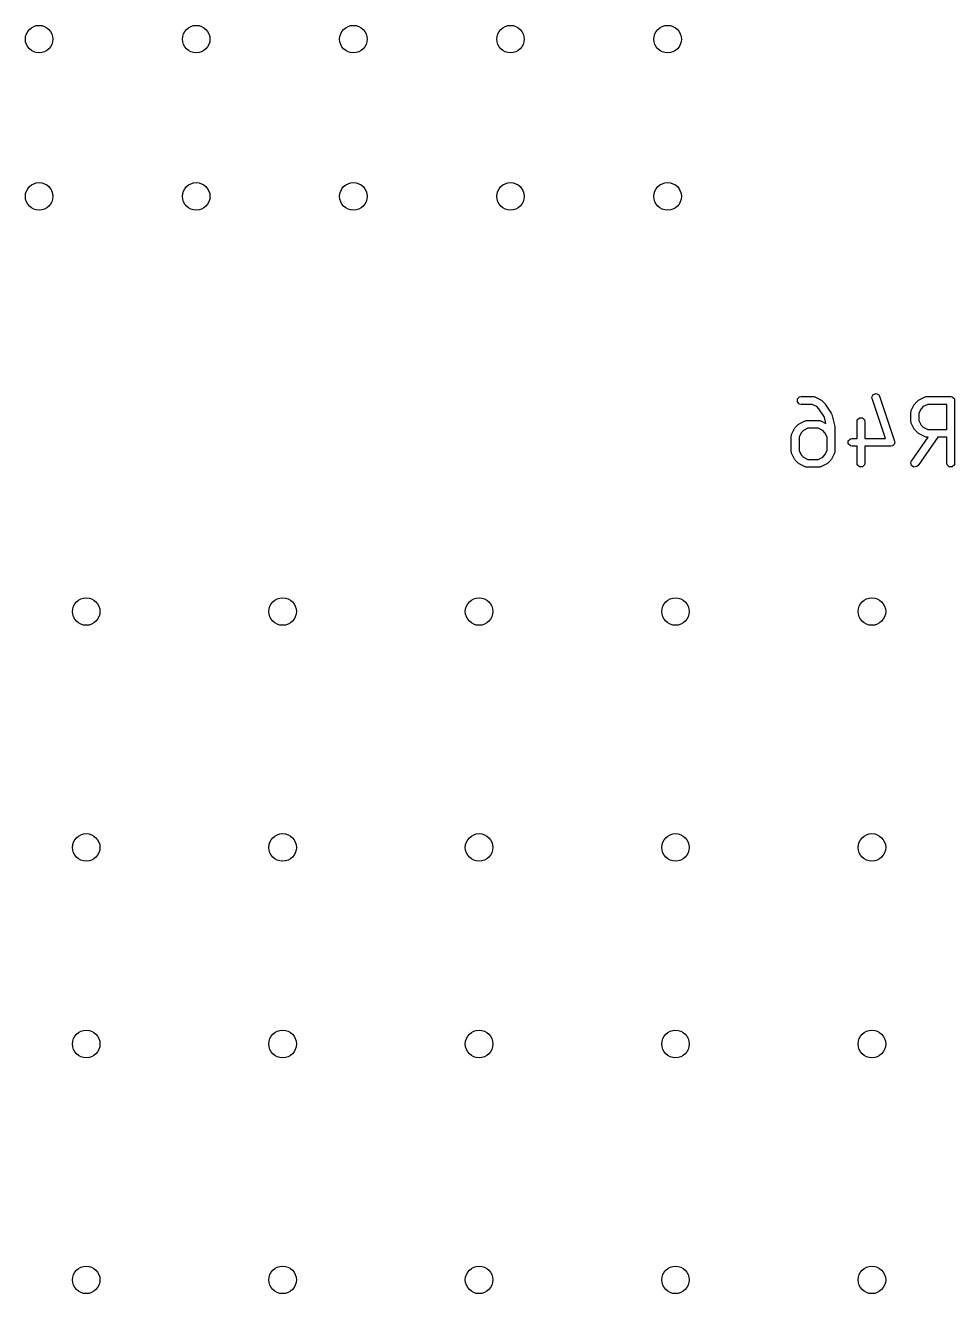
# Model space of a CAD drawing. Header units: inches. Extents: x 0.38 to 5.39, y 0.12 to 3.22.
# Drawn here: x 0.522 to 0.988, y 0.944 to 1.579 of the extents above; entities that cross this region are included whole.
import ezdxf

# ---------------------------------------------------------------- set-up
doc = ezdxf.new("R2010")
doc.units = ezdxf.units.IN
doc.header["$MEASUREMENT"] = 0
doc.layers.add('BLACK', color=250, linetype='CONTINUOUS')

msp = doc.modelspace()

# ---------------------------------------------------------------- linework, layer by layer
at = {"layer": 'BLACK', "linetype": 'CONTINUOUS'}
for p, q in [((0.90898, 1.39174), (0.91004, 1.39281)), ((0.90898, 1.39024), (0.90898, 1.39174)), ((0.91004, 1.39281), (0.9108, 1.39296)), ((0.9108, 1.39296), (0.9168, 1.39296)), ((0.9168, 1.39296), (0.91689, 1.39294)), ((0.91689, 1.39294), (0.91694, 1.39295)), ((0.91694, 1.39295), (0.91724, 1.39287)), ((0.91724, 1.39287), (0.91755, 1.39281)), ((0.91755, 1.39281), (0.91758, 1.39278)), ((0.91758, 1.39278), (0.91768, 1.39275)), ((0.91768, 1.39275), (0.92068, 1.39125)), ((0.92068, 1.39125), (0.92093, 1.39106)), ((0.92093, 1.39106), (0.92119, 1.39088)), ((0.92119, 1.39088), (0.92269, 1.38938)), ((0.94633, 1.39263), (0.947, 1.39398)), ((0.94643, 1.39187), (0.94633, 1.39263)), ((0.95306, 1.37196), (0.94643, 1.39187)), ((0.947, 1.39398), (0.94843, 1.39445)), ((0.94843, 1.39445), (0.94978, 1.39378)), ((0.94978, 1.39378), (0.95016, 1.39311)), ((0.95016, 1.39311), (0.95766, 1.37061)), ((0.9679, 1.38938), (0.9694, 1.39088)), ((0.9694, 1.39088), (0.96966, 1.39106)), ((0.96966, 1.39106), (0.96991, 1.39125)), ((0.96991, 1.39125), (0.97291, 1.39275)), ((0.97291, 1.39275), (0.973, 1.39278)), ((0.973, 1.39278), (0.97304, 1.39281)), ((0.97304, 1.39281), (0.97335, 1.39287)), ((0.97335, 1.39287), (0.97365, 1.39295)), ((0.97365, 1.39295), (0.97369, 1.39294)), ((0.97369, 1.39294), (0.97379, 1.39296)), ((0.97379, 1.39296), (0.98579, 1.39296)), ((0.98579, 1.39296), (0.98654, 1.39281)), ((0.98654, 1.39281), (0.98761, 1.39174)), ((0.98761, 1.39174), (0.98776, 1.39099)), ((0.98776, 1.39099), (0.98776, 1.35949)), ((0.91004, 1.38917), (0.90898, 1.39024)), ((0.9108, 1.38902), (0.91004, 1.38917)), ((0.91633, 1.38902), (0.9108, 1.38902)), ((0.91863, 1.38787), (0.91633, 1.38902)), ((0.91977, 1.38673), (0.91863, 1.38787)), ((0.92247, 1.38268), (0.91977, 1.38673)), ((0.92269, 1.38938), (0.9228, 1.38922)), ((0.9228, 1.38922), (0.92293, 1.38908)), ((0.92293, 1.38908), (0.92593, 1.38458)), ((0.92593, 1.38458), (0.92606, 1.38427)), ((0.96582, 1.38499), (0.96584, 1.38509)), ((0.96582, 1.38049), (0.96582, 1.38499)), ((0.96583, 1.38513), (0.96591, 1.38543)), ((0.96584, 1.38509), (0.96583, 1.38513)), ((0.96591, 1.38543), (0.96597, 1.38574)), ((0.96597, 1.38574), (0.966, 1.38577)), ((0.966, 1.38577), (0.96603, 1.38587)), ((0.96603, 1.38587), (0.96753, 1.38887)), ((0.96753, 1.38887), (0.96772, 1.38912)), ((0.96772, 1.38912), (0.9679, 1.38938)), ((0.97091, 1.38682), (0.96976, 1.38452)), ((0.96976, 1.38452), (0.96976, 1.38095)), ((0.97196, 1.38787), (0.97091, 1.38682)), ((0.97425, 1.38902), (0.97196, 1.38787)), ((0.98382, 1.38902), (0.97425, 1.38902)), ((0.98382, 1.37646), (0.98382, 1.38902)), ((0.90791, 1.37738), (0.90941, 1.37888)), ((0.90941, 1.37888), (0.90967, 1.37906)), ((0.90967, 1.37906), (0.90992, 1.37925)), ((0.90992, 1.37925), (0.91292, 1.38075)), ((0.91292, 1.38075), (0.91301, 1.38078)), ((0.91301, 1.38078), (0.91304, 1.38081)), ((0.91304, 1.38081), (0.91335, 1.38087)), ((0.91335, 1.38087), (0.91366, 1.38095)), ((0.91366, 1.38095), (0.9137, 1.38094)), ((0.9137, 1.38094), (0.9138, 1.38096)), ((0.9138, 1.38096), (0.9198, 1.38096)), ((0.9198, 1.38096), (0.91989, 1.38094)), ((0.91989, 1.38094), (0.91994, 1.38095)), ((0.91994, 1.38095), (0.92024, 1.38087)), ((0.92024, 1.38087), (0.92055, 1.38081)), ((0.92055, 1.38081), (0.92058, 1.38078)), ((0.92058, 1.38078), (0.92068, 1.38075)), ((0.92068, 1.38075), (0.92328, 1.37945)), ((0.92328, 1.37945), (0.92247, 1.38268)), ((0.92606, 1.38427), (0.92621, 1.38397)), ((0.92621, 1.38397), (0.92771, 1.37797)), ((0.93883, 1.38049), (0.93898, 1.38124)), ((0.93883, 1.37196), (0.93883, 1.38049)), ((0.93898, 1.38124), (0.94004, 1.38231)), ((0.94004, 1.38231), (0.94155, 1.38231)), ((0.94155, 1.38231), (0.94261, 1.38124)), ((0.94261, 1.38124), (0.94276, 1.38049)), ((0.94276, 1.38049), (0.94276, 1.37196)), ((0.96584, 1.38039), (0.96582, 1.38049)), ((0.96583, 1.38035), (0.96584, 1.38039)), ((0.96591, 1.38005), (0.96583, 1.38035)), ((0.96597, 1.37974), (0.96591, 1.38005)), ((0.966, 1.3797), (0.96597, 1.37974)), ((0.96603, 1.37961), (0.966, 1.3797)), ((0.96753, 1.37661), (0.96603, 1.37961)), ((0.96976, 1.38095), (0.97091, 1.37866)), ((0.97091, 1.37866), (0.97196, 1.37761)), ((0.90583, 1.37313), (0.90592, 1.37343)), ((0.90585, 1.37309), (0.90583, 1.37313)), ((0.90583, 1.37299), (0.90585, 1.37309)), ((0.90583, 1.36549), (0.90583, 1.37299)), ((0.90592, 1.37343), (0.90598, 1.37374)), ((0.90598, 1.37374), (0.90601, 1.37378)), ((0.90601, 1.37378), (0.90604, 1.37387)), ((0.90604, 1.37387), (0.90754, 1.37687)), ((0.90754, 1.37687), (0.90773, 1.37712)), ((0.90773, 1.37712), (0.90791, 1.37738)), ((0.91092, 1.37482), (0.90977, 1.37253)), ((0.90977, 1.37253), (0.90977, 1.36596)), ((0.91196, 1.37587), (0.91092, 1.37482)), ((0.91426, 1.37702), (0.91196, 1.37587)), ((0.91933, 1.37702), (0.91426, 1.37702)), ((0.92163, 1.37587), (0.91933, 1.37702)), ((0.92268, 1.37482), (0.92163, 1.37587)), ((0.92383, 1.37253), (0.92268, 1.37482)), ((0.92383, 1.36596), (0.92383, 1.37253)), ((0.92771, 1.37797), (0.92772, 1.37773)), ((0.92772, 1.37773), (0.92776, 1.37749)), ((0.92776, 1.37749), (0.92776, 1.36549)), ((0.93448, 1.37074), (0.93554, 1.37181)), ((0.93554, 1.37181), (0.93629, 1.37196)), ((0.93629, 1.37196), (0.93883, 1.37196)), ((0.94276, 1.37196), (0.95306, 1.37196)), ((0.96618, 1.36062), (0.97451, 1.37252)), ((0.96772, 1.37636), (0.96753, 1.37661)), ((0.9679, 1.3761), (0.96772, 1.37636)), ((0.9694, 1.3746), (0.9679, 1.3761)), ((0.96966, 1.37442), (0.9694, 1.3746)), ((0.97931, 1.37252), (0.9694, 1.35836)), ((0.96991, 1.37423), (0.96966, 1.37442)), ((0.97291, 1.37273), (0.96991, 1.37423)), ((0.97196, 1.37761), (0.97425, 1.37646)), ((0.973, 1.3727), (0.97291, 1.37273)), ((0.97304, 1.37267), (0.973, 1.3727)), ((0.97335, 1.37261), (0.97304, 1.37267)), ((0.97365, 1.37253), (0.97335, 1.37261)), ((0.97369, 1.37254), (0.97365, 1.37253)), ((0.97379, 1.37252), (0.97369, 1.37254)), ((0.97451, 1.37252), (0.97379, 1.37252)), ((0.97425, 1.37646), (0.98382, 1.37646)), ((0.98382, 1.37252), (0.97931, 1.37252)), ((0.98382, 1.35949), (0.98382, 1.37252)), ((0.90585, 1.36539), (0.90583, 1.36549)), ((0.90583, 1.36535), (0.90585, 1.36539)), ((0.90592, 1.36505), (0.90583, 1.36535)), ((0.90977, 1.36596), (0.91092, 1.36366)), ((0.92268, 1.36366), (0.92383, 1.36596)), ((0.92776, 1.36535), (0.92768, 1.36505)), ((0.92776, 1.36549), (0.92775, 1.36539)), ((0.92775, 1.36539), (0.92776, 1.36535)), ((0.93448, 1.36924), (0.93448, 1.37074)), ((0.93554, 1.36817), (0.93448, 1.36924)), ((0.93629, 1.36802), (0.93554, 1.36817)), ((0.93883, 1.36802), (0.93629, 1.36802)), ((0.93883, 1.35949), (0.93883, 1.36802)), ((0.95579, 1.36802), (0.94276, 1.36802)), ((0.94276, 1.36802), (0.94276, 1.35949)), ((0.95655, 1.36817), (0.95579, 1.36802)), ((0.95677, 1.3684), (0.95655, 1.36817)), ((0.95708, 1.3685), (0.95677, 1.3684)), ((0.95729, 1.36891), (0.95708, 1.3685)), ((0.95761, 1.36924), (0.95729, 1.36891)), ((0.95776, 1.36985), (0.95761, 1.36956)), ((0.95761, 1.36956), (0.95761, 1.36924)), ((0.95766, 1.37061), (0.95776, 1.36985)), ((0.90598, 1.36474), (0.90592, 1.36505)), ((0.90601, 1.36471), (0.90598, 1.36474)), ((0.90604, 1.36461), (0.90601, 1.36471)), ((0.90754, 1.36161), (0.90604, 1.36461)), ((0.90773, 1.36136), (0.90754, 1.36161)), ((0.90791, 1.3611), (0.90773, 1.36136)), ((0.90941, 1.3596), (0.90791, 1.3611)), ((0.90967, 1.35942), (0.90941, 1.3596)), ((0.90992, 1.35923), (0.90967, 1.35942)), ((0.91292, 1.35773), (0.90992, 1.35923)), ((0.91092, 1.36366), (0.91196, 1.36261)), ((0.91196, 1.36261), (0.91426, 1.36146)), ((0.91426, 1.36146), (0.91933, 1.36146)), ((0.91933, 1.36146), (0.92163, 1.36261)), ((0.92368, 1.35923), (0.92068, 1.35773)), ((0.92163, 1.36261), (0.92268, 1.36366)), ((0.92393, 1.35942), (0.92368, 1.35923)), ((0.92419, 1.3596), (0.92393, 1.35942)), ((0.92569, 1.3611), (0.92419, 1.3596)), ((0.92586, 1.36136), (0.92569, 1.3611)), ((0.92606, 1.36161), (0.92586, 1.36136)), ((0.92756, 1.36461), (0.92606, 1.36161)), ((0.92758, 1.36471), (0.92756, 1.36461)), ((0.92761, 1.36474), (0.92758, 1.36471)), ((0.92768, 1.36505), (0.92761, 1.36474)), ((0.93898, 1.35874), (0.93883, 1.35949)), ((0.94276, 1.35949), (0.94261, 1.35874)), ((0.96587, 1.35992), (0.96618, 1.36062)), ((0.96613, 1.35843), (0.96587, 1.35992)), ((0.98397, 1.35874), (0.98382, 1.35949)), ((0.98776, 1.35949), (0.98761, 1.35874)), ((0.91301, 1.35771), (0.91292, 1.35773)), ((0.91304, 1.35767), (0.91301, 1.35771)), ((0.91335, 1.35761), (0.91304, 1.35767)), ((0.91366, 1.35753), (0.91335, 1.35761)), ((0.9137, 1.35754), (0.91366, 1.35753)), ((0.9138, 1.35752), (0.9137, 1.35754)), ((0.9198, 1.35752), (0.9138, 1.35752)), ((0.91989, 1.35754), (0.9198, 1.35752)), ((0.91994, 1.35753), (0.91989, 1.35754)), ((0.92024, 1.35761), (0.91994, 1.35753)), ((0.92055, 1.35767), (0.92024, 1.35761)), ((0.92058, 1.35771), (0.92055, 1.35767)), ((0.92068, 1.35773), (0.92058, 1.35771)), ((0.94004, 1.35767), (0.93898, 1.35874)), ((0.94155, 1.35767), (0.94004, 1.35767)), ((0.94261, 1.35874), (0.94155, 1.35767)), ((0.96736, 1.35757), (0.96613, 1.35843)), ((0.96885, 1.35783), (0.96736, 1.35757)), ((0.9694, 1.35836), (0.96885, 1.35783)), ((0.98504, 1.35767), (0.98397, 1.35874)), ((0.98654, 1.35767), (0.98504, 1.35767)), ((0.98761, 1.35874), (0.98654, 1.35767))]:
    msp.add_line(p, q, dxfattribs=at)
at = {"layer": 'BLACK'}
for centre in [(0.52898, 1.57189), (0.52898, 1.57189), (0.60772, 1.57189), (0.60772, 1.57189), (0.68646, 1.57189), (0.68646, 1.57189), (0.7652, 1.57189), (0.7652, 1.57189), (0.84394, 1.57189), (0.84394, 1.57189), (0.52898, 1.49315), (0.52898, 1.49315), (0.60772, 1.49315), (0.60772, 1.49315), (0.68646, 1.49315), (0.68646, 1.49315), (0.7652, 1.49315), (0.7652, 1.49315), (0.84394, 1.49315), (0.84394, 1.49315), (0.5526, 1.28528), (0.5526, 1.28528), (0.65102, 1.28528), (0.65102, 1.28528), (0.74945, 1.28528), (0.74945, 1.28528), (0.84787, 1.28528), (0.84787, 1.28528), (0.9463, 1.28528), (0.9463, 1.28528), (0.5526, 1.16717), (0.5526, 1.16717), (0.65102, 1.16717), (0.65102, 1.16717), (0.74945, 1.16717), (0.74945, 1.16717), (0.84787, 1.16717), (0.84787, 1.16717), (0.9463, 1.16717), (0.9463, 1.16717), (0.5526, 1.06874), (0.5526, 1.06874), (0.65102, 1.06874), (0.65102, 1.06874), (0.74945, 1.06874), (0.74945, 1.06874), (0.84787, 1.06874), (0.84787, 1.06874), (0.9463, 1.06874), (0.9463, 1.06874), (0.5526, 0.95063), (0.5526, 0.95063), (0.65102, 0.95063), (0.65102, 0.95063), (0.74945, 0.95063), (0.74945, 0.95063), (0.84787, 0.95063), (0.84787, 0.95063), (0.9463, 0.95063), (0.9463, 0.95063)]:
    msp.add_circle(centre, 0.00689, dxfattribs=at)

doc.saveas('drawing.dxf')
